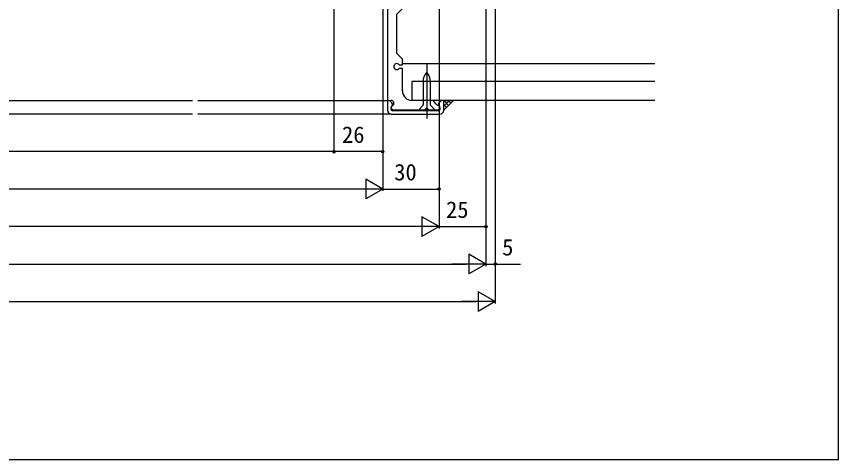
# Model space of a CAD drawing. Units: millimetres, scale not verified. Extents: x -525 to 525, y -783 to 778.
# Drawn here: x 86.7 to 525, y -782.8 to -546.6 of the extents above; entities that cross this region are included whole.
import ezdxf
from ezdxf.enums import TextEntityAlignment as Align

# ---------------------------------------------------------------- set-up
doc = ezdxf.new("R2010")
doc.units = ezdxf.units.MM
doc.header["$LTSCALE"] = 4
for name, color, linetype in [('0-2_YKK_11', 7, 'Continuous'), ('0-4_YKK_12', 2, 'Continuous'), ('0-5_YKK_13', 4, 'Continuous'), ('0-6_YKK_D', 6, 'Continuous'), ('0-7_YKK_ZWAK', 7, 'Continuous'), ('0-8_YSS_K', 3, 'Continuous')]:
    doc.layers.add(name, color=color, linetype=linetype)
doc.styles.add('ＭＳ ゴシック', font='')
doc.styles.get('ＭＳ ゴシック').set_extended_font_data('MS Gothic')

msp = doc.modelspace()

# ---------------------------------------------------------------- linework, layer by layer
at = {"layer": '0-2_YKK_11'}
for p, q in [((314.494, -596.635), (314.494, -591.341)), ((286.923, -592.699), (286.217, -591.891)), ((312.77, -591.891), (312.064, -592.699)), ((286.494, -598.635), (312.494, -598.635)), ((311.594, -596.835), (287.394, -596.835))]:
    msp.add_line(p, q, dxfattribs=at)
for points in [[(284.494, -468.341), (284.494, -591.341), (286.494, -591.341)], [(290.743, -572.341), (292.494, -572.341), (292.494, -569.341), (289.494, -566.341), (289.494, -545.341), (292.494, -542.341), (292.494, -539.341), (290.743, -539.341)], [(292.494, -586.341), (292.494, -574.341), (290.743, -574.341)], [(285.66, -591.568), (284.494, -591.28), (284.494, -596.635)], [(310.286, -593.187), (309.292, -591.767), (308.473, -591.341), (297.494, -591.341)], [(314.494, -591.535), (314.254, -591.339), (313.327, -591.568)], [(287.744, -596.341), (287.894, -596.341), (304.494, -596.341), (305.494, -595.341), (306.494, -596.341), (311.243, -596.341)]]:
    msp.add_lwpolyline(points, dxfattribs=at)
for centre, radius, start, end in [((289.494, -573.341), 1.6, 38.68219, 321.31781), ((297.494, -586.341), 5, 180, 270), ((285.464, -592.549), 1, 41.15138, 78.69007), ((286.494, -592.841), 1.5, 317.79148, 90), ((313.523, -592.549), 1, 101.30993, 138.84862), ((287.394, -595.735), 1.1, 127.97987, 270), ((287.744, -595.091), 1.25, 96.38186, 270), ((285.794, -593.686), 1.5, 307.97987, 41.15138), ((311.58, -592.281), 1.58, 214.98946, 263.16592), ((311.243, -595.091), 1.25, 270, 83.16592), ((311.594, -595.735), 1.1, 270, 52.02013), ((313.194, -593.686), 1.5, 138.84862, 232.02013), ((286.494, -596.635), 2, 180, 270), ((312.494, -596.635), 2, 270, 0)]:
    msp.add_arc(centre, radius, start, end, dxfattribs=at)
at = {"layer": '0-4_YKK_12'}
for p, q in [((-206.5, -591.341), (180.5, -591.341)), ((183.5, -591.341), (284.494, -591.341)), ((180.5, -598.635), (-206.5, -598.635)), ((286.494, -598.635), (183.5, -598.635))]:
    msp.add_line(p, q, dxfattribs=at)
at = {"layer": '0-5_YKK_13'}
for p, q in [((305.494, -571.628), (305.494, -601.069)), ((305.494, -576.374), (305.404, -576.474)), ((305.583, -576.474), (305.494, -576.374)), ((303.494, -581.475), (303.494, -593.474)), ((307.494, -593.474), (307.494, -581.475)), ((300.994, -596.474), (303.494, -593.974)), ((303.494, -593.974), (303.494, -593.474)), ((307.494, -593.974), (307.494, -593.474)), ((309.994, -596.474), (307.494, -593.974)), ((300.994, -596.474), (309.994, -596.474))]:
    msp.add_line(p, q, dxfattribs=at)
for centre, start, end in [((310.994, -581.475), 138.18174, 180), ((299.994, -581.475), 0, 41.81826)]:
    msp.add_arc(centre, 7.5, start, end, dxfattribs=at)
at = {"layer": '0-6_YKK_D'}
for p, q in [((256, -425.841), (256, -619.635)), ((337, -454.541), (337, -679.635)), ((337, -454.541), (337, -679.635)), ((337, -454.541), (337, -659.635)), ((342, -452.045), (342, -699.635)), ((342, -452.045), (342, -679.635)), ((312, -468.541), (312, -659.635)), ((282, -483.841), (282, -639.635)), ((282, -483.841), (282, -639.635)), ((282, -483.841), (282, -619.635)), ((256, -601.635), (256, -619.635)), ((312, -601.635), (312, -639.635)), ((312, -601.635), (312, -659.635)), ((256, -618.635), (-282, -618.635)), ((282, -618.635), (256, -618.635)), ((282, -638.635), (272.907, -633.385)), ((272.907, -633.385), (272.907, -643.885)), ((271.5, -638.635), (-297.5, -638.635)), ((282, -638.635), (263.814, -638.635)), ((282, -638.635), (272.907, -643.885)), ((282, -638.635), (312, -638.635)), ((312, -658.635), (302.907, -653.385)), ((302.907, -653.385), (302.907, -663.885)), ((301.5, -658.635), (-327.5, -658.635)), ((312, -658.635), (293.814, -658.635)), ((312, -658.635), (302.907, -663.885)), ((312, -658.635), (337, -658.635)), ((337, -678.635), (327.907, -673.385)), ((327.907, -673.385), (327.907, -683.885)), ((-352.5, -678.635), (326.5, -678.635)), ((337, -678.635), (318.814, -678.635)), ((337, -678.635), (327.907, -683.885)), ((342, -698.635), (332.907, -693.385)), ((332.907, -693.385), (332.907, -703.885)), ((-357.5, -698.635), (331.5, -698.635)), ((342, -698.635), (323.814, -698.635)), ((342, -698.635), (332.907, -703.885))]:
    msp.add_line(p, q, dxfattribs=at)
msp.add_lwpolyline([(337, -678.635), (342, -678.635), (355.505, -678.635)], dxfattribs=at)
for centre in [(256, -618.635), (256, -618.635), (282, -618.635), (312, -638.635), (337, -658.635), (342, -678.635)]:
    msp.add_circle(centre, 0.637, dxfattribs=at)
at = {"layer": '0-7_YKK_ZWAK'}
msp.add_lwpolyline([(-525, -782.8), (525, -782.8), (525, 747.2)], dxfattribs=at)
at = {"layer": '0-8_YSS_K'}
for p, q in [((427, -571.841), (292.5, -571.841)), ((427, -591.341), (297.5, -591.341)), ((314.5, -596.635), (319.794, -591.341)), ((314.5, -591.341), (319.794, -591.341)), ((314.5, -592.113), (315.272, -591.341)), ((314.5, -594.358), (317.517, -591.341)), ((314.5, -596.603), (319.762, -591.341)), ((317.143, -593.992), (314.5, -591.349)), ((318.266, -592.869), (316.737, -591.341)), ((319.388, -591.747), (318.982, -591.341)), ((316.021, -595.114), (314.5, -593.594)), ((314.898, -596.237), (314.5, -595.839))]:
    msp.add_line(p, q, dxfattribs=at)
msp.add_lwpolyline([(427, -581.341), (297.5, -581.341), (297.5, -591.341)], dxfattribs=at)

# ---------------------------------------------------------------- texts
at = {"layer": '0-6_YKK_D', "style": 'ＭＳ ゴシック'}
for s, p in [('26', (260.307, -616.635)), ('30', (288.136, -636.635)), ('25', (315.773, -656.635)), ('5', (345.664, -676.635))]:
    msp.add_text(s, height=8.798, dxfattribs=at).set_placement(p, align=Align.BOTTOM_LEFT)

doc.saveas('drawing.dxf')
